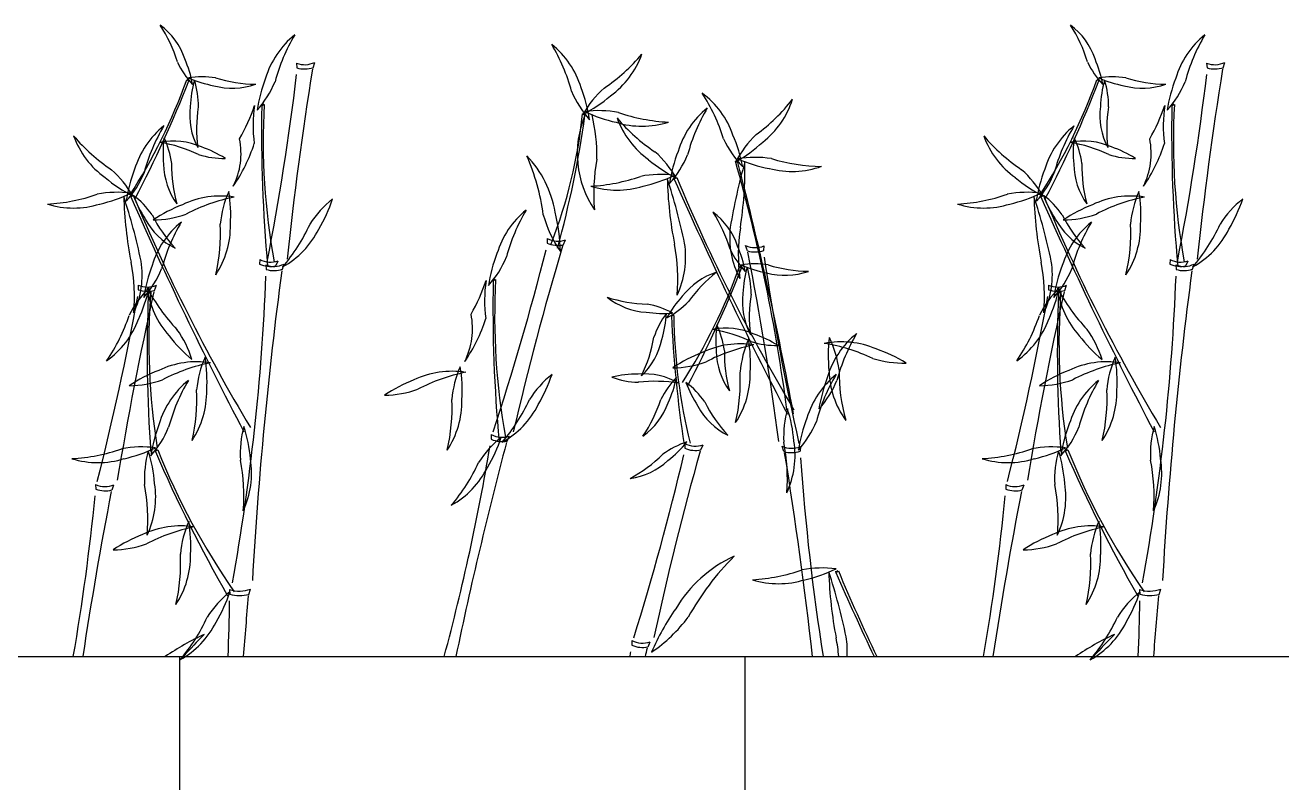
# Model space of a CAD drawing. Extents: x 225307 to 340959, y 27372 to 84205.
# Drawn here: x 322197 to 324421, y 75524 to 76865 of the extents above; entities that cross this region are included whole.
import ezdxf

# ---------------------------------------------------------------- set-up
doc = ezdxf.new("R2010")
doc.units = 0
doc.header["$MEASUREMENT"] = 0
for name, color, linetype in [('PH', 8, 'CONTINUOUS'), ('WALL', 2, 'CONTINUOUS'), ('道路', 3, 'CONTINUOUS')]:
    doc.layers.add(name, color=color, linetype=linetype)

msp = doc.modelspace()

# ---------------------------------------------------------------- linework, layer by layer
at = {"layer": 'PH', "color": 8}
for p, q in [((322471, 73691.6, 5587.7), (322471, 75747.5, 5587.7)), ((323471, 73694.3, 5587.7), (323471, 75747.5, 5587.7))]:
    msp.add_line(p, q, dxfattribs=at)
at = {"layer": 'WALL', "color": 251}
for p, q in [((322677.2, 76797.6, 8381.5), (322677.9, 76789.4, 8381.5)), ((322706.7, 76789.7, 8381.5), (322709.5, 76799.1, 8381.5)), ((324287.8, 76797.6, 8381.5), (324288.5, 76789.4, 8381.5)), ((324317.3, 76789.7, 8381.5), (324320.1, 76799.1, 8381.5)), ((323121, 76487.5, 8381.5), (323120.6, 76479.2, 8381.5)), ((323149.3, 76475.8, 8381.5), (323153.3, 76484.8, 8381.5)), ((323475.1, 76465.5, 8381.5), (323472, 76474.8, 8381.5)), ((323504.4, 76474.3, 8381.5), (323503.9, 76466.1, 8381.5)), ((322612.4, 76450.4, 8381.5), (322612, 76442.2, 8381.5)), ((322622.8, 76440.7, 8381.5), (322623.5, 76432.5, 8381.5)), ((322640.7, 76438.8, 8381.5), (322644.7, 76447.8, 8381.5)), ((322652.3, 76432.8, 8381.5), (322655.1, 76442.2, 8381.5)), ((324223, 76450.4, 8381.5), (324222.6, 76442.2, 8381.5)), ((324233.4, 76440.7, 8381.5), (324234.1, 76432.5, 8381.5)), ((324251.3, 76438.8, 8381.5), (324255.3, 76447.8, 8381.5)), ((324262.9, 76432.8, 8381.5), (324265.7, 76442.2, 8381.5)), ((322397.1, 76405, 8381.5), (322397.3, 76396.7, 8381.5)), ((322426.2, 76395.3, 8381.5), (322429.5, 76404.5, 8381.5)), ((324007.7, 76405, 8381.5), (324007.9, 76396.7, 8381.5)), ((324036.7, 76395.3, 8381.5), (324040.1, 76404.5, 8381.5)), ((323022, 76140.2, 8381.5), (323021.6, 76132, 8381.5)), ((323050.3, 76128.6, 8381.5), (323054.3, 76137.6, 8381.5)), ((323364.4, 76124.3, 8381.5), (323364.2, 76116.1, 8381.5)), ((323392.9, 76113.1, 8381.5), (323396.8, 76122.1, 8381.5)), ((323539.8, 76110.3, 8381.5), (323536.7, 76119.6, 8381.5)), ((323569.1, 76119.1, 8381.5), (323568.7, 76110.9, 8381.5)), ((322321.8, 76051.9, 8381.5), (322322, 76043.6, 8381.5)), ((322350.8, 76042.2, 8381.5), (322354.1, 76051.4, 8381.5)), ((323932.3, 76051.9, 8381.5), (323932.5, 76043.6, 8381.5)), ((323961.4, 76042.2, 8381.5), (323964.7, 76051.4, 8381.5)), ((322558.6, 75866.1, 8381.5), (322559.3, 75857.9, 8381.5)), ((322593.2, 75857.4, 8381.5), (322596, 75866.8, 8381.5)), ((324169.2, 75866.1, 8381.5), (324169.9, 75857.9, 8381.5)), ((324203.8, 75857.4, 8381.5), (324206.6, 75866.8, 8381.5)), ((323270.8, 75775.6, 8381.5), (323270.5, 75767.4, 8381.5)), ((323299.3, 75764.4, 8381.5), (323303.1, 75773.5, 8381.5))]:
    msp.add_line(p, q, dxfattribs=at)
for centre, radius, start, end in [((322361.6, 76765.1, 8381.5), 124.8, 18.7282, 53.2485), ((322218.9, 76724.7, 8381.5), 258.7, 16.8797, 32.8577), ((323972.2, 76765.1, 8381.5), 124.8, 18.7282, 53.2485), ((323829.5, 76724.7, 8381.5), 258.7, 16.8797, 32.8577), ((322771.9, 76726.2, 8381.5), 156, 128.8219, 163.3422), ((322951.9, 76682.2, 8381.5), 323.4, 149.2127, 165.1907), ((324382.5, 76726.2, 8381.5), 156, 128.8219, 163.3422), ((324562.5, 76682.2, 8381.5), 323.4, 149.2127, 165.1907), ((323031.5, 76709.1, 8381.5), 156, 16.8564, 51.3767), ((322851.6, 76664.4, 8381.5), 323.4, 15.008, 30.986), ((323041, 77021.9, 8381.5), 323.4, 303.9844, 319.9624), ((323141.6, 76866.4, 8381.5), 156, 305.8329, 340.3531), ((322598.5, 76860.6, 8381.5), 145.4, 204.7451, 223.6751), ((322282.8, 76720.9, 8381.5), 214.2, 10.5881, 23.1507), ((322691.7, 76836.1, 8381.5), 41.1, 249.3486, 295.8111), ((324209.1, 76860.6, 8381.5), 145.4, 204.7451, 223.6751), ((323893.4, 76720.9, 8381.5), 214.2, 10.5881, 23.1507), ((324302.2, 76836.1, 8381.5), 41.1, 249.3486, 295.8111), ((321553, 77099.3, 8381.5), 987.1, 327.1444, 340.41), ((322489.4, 76779.2, 8381.5), 11.8, 238.4771, 261.011), ((322492.2, 76781.6, 8381.5), 15.9, 235.481, 250.2856), ((322510.8, 76628.2, 8381.5), 145.4, 80.8071, 99.7371), ((322571.1, 76968.2, 8381.5), 214.2, 246.65, 259.2126), ((322609.9, 77019.1, 8381.5), 258.7, 252.9417, 268.9197), ((322872.3, 76674.6, 8381.5), 267.8, 158.9197, 171.4823), ((318118.8, 77324.4, 8381.5), 4591.4, 348.9717, 353.1594), ((328592.9, 75830.8, 8381.5), 5964.5, 170.77295, 174.0352), ((322691.9, 76836.8, 8381.5), 49.4, 253.5372, 287.532), ((323163.6, 77099.3, 8381.5), 987.1, 327.1444, 340.41), ((324100, 76779.2, 8381.5), 11.8, 238.4771, 261.011), ((324102.8, 76781.6, 8381.5), 15.9, 235.481, 250.2856), ((324121.4, 76628.2, 8381.5), 145.4, 80.8071, 99.7371), ((324181.7, 76968.2, 8381.5), 214.2, 246.65, 259.2126), ((324220.5, 77019.1, 8381.5), 258.7, 252.9417, 268.9197), ((324482.9, 76674.6, 8381.5), 267.8, 158.9197, 171.4823), ((319729.4, 77324.4, 8381.5), 4591.4, 348.9717, 353.1594), ((330203.5, 75830.8, 8381.5), 5964.5, 170.77295, 174.0352), ((324302.5, 76836.8, 8381.5), 49.4, 253.5372, 287.532), ((320536.5, 77530, 8381.5), 2094.4, 332.351, 338.612), ((322703.3, 76711.4, 8381.5), 214.2, 164.828, 177.3906), ((322358.2, 76722.7, 8381.5), 145.4, 358.985, 17.915), ((322563.7, 76878.2, 8381.5), 124.8, 254.7901, 289.3104), ((322471.6, 76834.9, 8381.5), 181.7, 318.3953, 337.3253), ((323331.4, 76818.8, 8381.5), 181.7, 202.8734, 221.8034), ((322931.3, 76657.1, 8381.5), 267.8, 8.7163, 21.279), ((323342.9, 76618.4, 8381.5), 181.7, 131.8498, 150.7798), ((322147.1, 77530, 8381.5), 2094.4, 332.351, 338.612), ((324313.8, 76711.4, 8381.5), 214.2, 164.828, 177.3906), ((323968.8, 76722.7, 8381.5), 145.4, 358.985, 17.915), ((324174.3, 76878.2, 8381.5), 124.8, 254.7901, 289.3104), ((324082.2, 76834.9, 8381.5), 181.7, 318.3953, 337.3253), ((322611.6, 76738.1, 8381.5), 14.7, 281.0594, 303.5933), ((322608, 76740.9, 8381.5), 19.9, 291.7848, 306.5894), ((323804.1, 76659.3, 8381.5), 1185.8, 176.834, 190.3661), ((323059.9, 76944.2, 8381.5), 267.8, 297.6928, 310.2554), ((323302.1, 76619.4, 8381.5), 156, 19.0071, 53.5273), ((323124.1, 76568.1, 8381.5), 323.4, 17.1586, 33.1366), ((323299.8, 76932.4, 8381.5), 323.4, 306.135, 322.113), ((323406.3, 76780.7, 8381.5), 156, 307.9835, 342.5038), ((324222.2, 76738.1, 8381.5), 14.7, 281.0594, 303.5933), ((324218.6, 76740.9, 8381.5), 19.9, 291.7848, 306.5894), ((325414.7, 76659.3, 8381.5), 1185.8, 176.834, 190.3661), ((322613.1, 76705.8, 8381.5), 124.8, 172.9681, 207.4884), ((322759.1, 76680.2, 8381.5), 258.7, 171.1196, 187.0976), ((322288.7, 76828.5, 8381.5), 331.7, 330.1799, 341.465), ((322830.9, 76687.1, 8381.5), 230.5, 171.0357, 187.8383), ((325193.6, 76674.7, 8381.5), 2578.3, 178.9493, 185.2581), ((322334.3, 76791.9, 8381.5), 853.2, 338.4146, 354.3715), ((321362.8, 76960.3, 8381.5), 1842.7, 344.5834, 352.0465), ((323350.9, 76637.3, 8381.5), 176.8, 157.3422, 214.1156), ((323195.4, 76724.4, 8381.5), 19.9, 233.6092, 248.4139), ((323191.7, 76721.5, 8381.5), 14.7, 236.6053, 259.1392), ((323212.3, 76532, 8381.5), 181.7, 78.9353, 97.8653), ((323301.6, 76954.3, 8381.5), 267.8, 244.7783, 257.3409), ((322891.4, 76632.7, 8381.5), 317.5, 359.1273, 13.4403), ((323352.1, 77016.3, 8381.5), 323.4, 251.0699, 267.0479), ((323502, 76596.8, 8381.5), 156, 128.8219, 163.3422), ((323682, 76552.8, 8381.5), 323.4, 149.2127, 165.1907), ((324223.7, 76705.8, 8381.5), 124.8, 172.9681, 207.4884), ((324369.7, 76680.2, 8381.5), 258.7, 171.1196, 187.0976), ((323899.3, 76828.5, 8381.5), 331.7, 330.1799, 341.465), ((324441.5, 76687.1, 8381.5), 230.5, 171.0357, 187.8383), ((326804.2, 76674.7, 8381.5), 2578.3, 178.9493, 185.2581), ((322540.3, 76565.1, 8381.5), 156, 128.8219, 163.3422), ((322720.3, 76521.1, 8381.5), 323.4, 149.2127, 165.1907), ((323288.7, 76842.1, 8381.5), 156, 252.9184, 287.4387), ((323391.3, 76753.7, 8381.5), 156, 199.8455, 234.3658), ((323491.4, 76909.6, 8381.5), 323.4, 220.2362, 236.2142), ((324150.9, 76565.1, 8381.5), 156, 128.8219, 163.3422), ((324330.9, 76521.1, 8381.5), 323.4, 149.2127, 165.1907), ((322529.7, 76877.9, 8381.5), 323.4, 220.2362, 236.2142), ((322429.6, 76722, 8381.5), 156, 199.8455, 234.3658), ((322459.1, 76535, 8381.5), 124.8, 66.4421, 100.9623), ((322393, 76402.3, 8381.5), 258.7, 64.5936, 80.5716), ((322655.3, 76639.2, 8381.5), 214.2, 172.8867, 185.4493), ((322312.1, 76602.1, 8381.5), 145.4, 7.0437, 25.9737), ((322448.8, 76638, 8381.5), 130.3, 333.5131, 11.3142), ((323597.7, 76740.4, 8381.5), 181.7, 205.024, 223.954), ((323203.9, 76563.8, 8381.5), 267.8, 10.867, 23.4296), ((323616.7, 76540.6, 8381.5), 181.7, 134.0004, 152.9304), ((323321.7, 76855.5, 8381.5), 267.8, 299.8434, 312.406), ((324040.2, 76722, 8381.5), 156, 199.8455, 234.3658), ((324140.3, 76877.9, 8381.5), 323.4, 220.2362, 236.2142), ((324069.7, 76535, 8381.5), 124.8, 66.4421, 100.9623), ((324003.6, 76402.3, 8381.5), 258.7, 64.5936, 80.5716), ((324265.9, 76639.2, 8381.5), 214.2, 172.8867, 185.4493), ((323922.7, 76602.1, 8381.5), 145.4, 7.0437, 25.9737), ((324059.4, 76638, 8381.5), 130.3, 333.5131, 11.3142), ((322547.8, 76774.6, 8381.5), 145.4, 252.459, 271.389), ((322438.8, 76447, 8381.5), 214.2, 58.302, 70.8646), ((322330.3, 76742.2, 8381.5), 285.7, 325.3688, 342.3695), ((323190.9, 76505.1, 8381.5), 181.7, 29.4188, 48.3488), ((323602.4, 76545.2, 8381.5), 267.8, 158.9197, 171.4823), ((323201.7, 76705.5, 8381.5), 181.7, 318.3953, 337.3253), ((324158.4, 76774.6, 8381.5), 145.4, 252.459, 271.389), ((324049.3, 76447, 8381.5), 214.2, 58.302, 70.8646), ((323940.9, 76742.2, 8381.5), 285.7, 325.3688, 342.3695), ((322566.9, 76621.1, 8381.5), 124.8, 181.0268, 215.547), ((322715, 76616.2, 8381.5), 258.7, 179.1783, 195.1563), ((322950.2, 76503.4, 8381.5), 187.2, 9.4632, 43.9835), ((322729.3, 76478, 8381.5), 388.1, 7.6148, 23.5928), ((323526.6, 76567.6, 8381.5), 323.4, 169.2479, 185.2259), ((323472.7, 76831.8, 8381.5), 267.8, 229.9433, 242.5059), ((324527.6, 76325.9, 8381.5), 1097.8, 164.2867, 170.4886), ((320507.3, 75784.1, 8381.5), 3064.1, 7.5006, 15.916), ((323461.8, 76637.9, 8381.5), 14.7, 238.7559, 261.2899), ((323465.3, 76640.9, 8381.5), 19.9, 235.7599, 250.5645), ((323489.5, 76449.3, 8381.5), 181.7, 81.086, 100.016), ((323562.8, 76874.6, 8381.5), 267.8, 246.9289, 259.4915), ((317028.8, 74963.3, 8381.5), 6640, 10.5315, 14.4625), ((322774.1, 76612.6, 8381.5), 696.8, 351.2156, 0.8738), ((323554.2, 76762.1, 8381.5), 156, 255.069, 289.5893), ((323611, 76938.4, 8381.5), 323.4, 253.2206, 269.1986), ((324177.5, 76621.1, 8381.5), 124.8, 181.0268, 215.547), ((324325.6, 76616.2, 8381.5), 258.7, 179.1783, 195.1563), ((322511, 76800.2, 8381.5), 267.8, 229.9433, 242.5059), ((322229.2, 76473.4, 8381.5), 181.7, 29.4188, 48.3488), ((322640.7, 76513.5, 8381.5), 267.8, 158.9197, 171.4823), ((322240, 76673.8, 8381.5), 181.7, 318.3953, 337.3253), ((323180.3, 76902.9, 8381.5), 323.4, 273.1507, 289.1287), ((323321.8, 76419.1, 8381.5), 181.7, 82.3333, 101.2633), ((323231.1, 76841, 8381.5), 267.8, 282.8577, 295.4204), ((324029.9, 76611.6, 8381.5), 696.8, 181.4755, 191.1337), ((322289.6, 76253.3, 8381.5), 1097.8, 11.8607, 18.0626), ((323341.7, 76608.7, 8381.5), 14.7, 281.0594, 303.5933), ((323338, 76611.5, 8381.5), 19.9, 291.7848, 306.5894), ((329584.4, 79338.4, 8381.5), 6816.2, 203.75643, 207.63629), ((326315.1, 77832.1, 8381.5), 3212.5, 202.6401, 210.8586), ((324121.6, 76800.2, 8381.5), 267.8, 229.9433, 242.5059), ((323839.7, 76473.4, 8381.5), 181.7, 29.4188, 48.3488), ((324251.2, 76513.5, 8381.5), 267.8, 158.9197, 171.4823), ((323850.6, 76673.8, 8381.5), 181.7, 318.3953, 337.3253), ((322360.1, 76387.4, 8381.5), 181.7, 82.3333, 101.2633), ((322723.5, 76497, 8381.5), 181.7, 156.0967, 175.0267), ((322293.1, 76527.8, 8381.5), 267.8, 356.6211, 9.1837), ((323244.3, 76728.9, 8381.5), 156, 252.76, 287.2803), ((323970.6, 76387.4, 8381.5), 181.7, 82.3333, 101.2633), ((324334.1, 76497, 8381.5), 181.7, 156.0967, 175.0267), ((323903.7, 76527.8, 8381.5), 267.8, 356.6211, 9.1837), ((322218.6, 76871.2, 8381.5), 323.4, 273.1507, 289.1287), ((322282.6, 76697.3, 8381.5), 156, 252.76, 287.2803), ((322269.4, 76809.4, 8381.5), 267.8, 282.8577, 295.4204), ((323068.2, 76579.9, 8381.5), 696.8, 181.4755, 191.1337), ((321327.9, 76221.6, 8381.5), 1097.8, 11.8607, 18.0626), ((322380, 76577, 8381.5), 14.7, 281.0594, 303.5933), ((322376.3, 76579.8, 8381.5), 19.9, 291.7848, 306.5894), ((328622.7, 79306.8, 8381.5), 6816.2, 203.75643, 207.63629), ((322589.3, 76638.2, 8381.5), 214.2, 200.3247, 212.8873), ((322301.8, 76447, 8381.5), 145.4, 34.4817, 53.4117), ((325353.4, 77800.4, 8381.5), 3212.5, 202.6401, 210.8586), ((322572.3, 76297.5, 8381.5), 267.8, 111.2058, 123.7684), ((322542.9, 76406.5, 8381.5), 156, 81.1081, 115.6283), ((322631.5, 76243.8, 8381.5), 323.4, 101.4988, 117.4768), ((322854.5, 76415.4, 8381.5), 181.7, 128.6587, 147.5887), ((322486.7, 76641.2, 8381.5), 267.8, 329.1831, 341.7457), ((323829.2, 76871.2, 8381.5), 323.4, 273.1507, 289.1287), ((323893.2, 76697.3, 8381.5), 156, 252.76, 287.2803), ((323879.9, 76809.4, 8381.5), 267.8, 282.8577, 295.4204), ((324678.8, 76579.9, 8381.5), 696.8, 181.4755, 191.1337), ((322938.5, 76221.6, 8381.5), 1097.8, 11.8607, 18.0626), ((323990.6, 76577, 8381.5), 14.7, 281.0594, 303.5933), ((323986.9, 76579.8, 8381.5), 19.9, 291.7848, 306.5894), ((330233.3, 79306.8, 8381.5), 6816.2, 203.75643, 207.63629), ((324199.9, 76638.2, 8381.5), 214.2, 200.3247, 212.8873), ((323912.4, 76447, 8381.5), 145.4, 34.4817, 53.4117), ((326964, 77800.4, 8381.5), 3212.5, 202.6401, 210.8586), ((324182.9, 76297.5, 8381.5), 267.8, 111.2058, 123.7684), ((324153.5, 76406.5, 8381.5), 156, 81.1081, 115.6283), ((324242.1, 76243.8, 8381.5), 323.4, 101.4988, 117.4768), ((324465.1, 76415.4, 8381.5), 181.7, 128.6587, 147.5887), ((324097.3, 76641.2, 8381.5), 267.8, 329.1831, 341.7457), ((322652.9, 76645.2, 8381.5), 258.7, 206.6163, 222.5943), ((322421.3, 76701.8, 8381.5), 181.7, 270.6814, 289.6114), ((323181.5, 76416, 8381.5), 156, 128.8219, 163.3422), ((323361.5, 76372, 8381.5), 323.4, 149.2127, 165.1907), ((323324.1, 76587.7, 8381.5), 218, 195.4802, 214.4101), ((322823, 76457, 8381.5), 321.3, 1.3231, 13.8857), ((323339.6, 76433.9, 8381.5), 124.8, 18.7282, 53.2485), ((323197, 76393.5, 8381.5), 258.7, 16.8797, 32.8577), ((324263.5, 76645.2, 8381.5), 258.7, 206.6163, 222.5943), ((324031.9, 76701.8, 8381.5), 181.7, 270.6814, 289.6114), ((322519.1, 76581.3, 8381.5), 124.8, 208.4648, 242.9851), ((322571.3, 76394.9, 8381.5), 156, 128.8219, 163.3422), ((322751.3, 76351, 8381.5), 323.4, 149.2127, 165.1907), ((322219.5, 76496.4, 8381.5), 323.4, 346.9141, 2.8921), ((322404.4, 76509.2, 8381.5), 156, 326.5234, 1.0436), ((322407, 76647.1, 8381.5), 323.4, 319.4761, 335.4541), ((322576.9, 76573.3, 8381.5), 156, 299.0853, 333.6056), ((323599.8, 76489, 8381.5), 156, 173.247, 207.7673), ((323782.5, 76457.8, 8381.5), 323.4, 171.3985, 187.3765), ((324129.7, 76581.3, 8381.5), 124.8, 208.4648, 242.9851), ((324181.9, 76394.9, 8381.5), 156, 128.8219, 163.3422), ((324361.9, 76351, 8381.5), 323.4, 149.2127, 165.1907), ((323830.1, 76496.4, 8381.5), 323.4, 346.9141, 2.8921), ((324015, 76509.2, 8381.5), 156, 326.5234, 1.0436), ((324017.5, 76647.1, 8381.5), 323.4, 319.4761, 335.4541), ((324187.5, 76573.3, 8381.5), 156, 299.0853, 333.6056), ((323140.5, 76524.4, 8381.5), 49.4, 246.2892, 280.284), ((323140.2, 76523.7, 8381.5), 41.1, 242.1006, 288.5631), ((323209.9, 76454.2, 8381.5), 156, 334.582, 9.1023), ((323281.9, 76364.4, 8381.5), 267.8, 158.9197, 171.4823), ((318665.5, 77585.2, 8381.5), 4591.4, 341.7237, 345.9114), ((328867.5, 74782, 8381.5), 5964.5, 163.52495, 166.7872), ((323028.7, 76415.6, 8381.5), 323.4, 354.9728, 10.9508), ((323576.5, 76529.5, 8381.5), 145.4, 204.7451, 223.6751), ((323260.8, 76389.8, 8381.5), 214.2, 10.5881, 23.1507), ((323488.8, 76512.3, 8381.5), 41.1, 245.8503, 292.3127), ((323488.6, 76513, 8381.5), 49.4, 254.1293, 288.1241), ((317619.1, 75336.3, 8381.5), 5964.5, 7.62612, 10.88837), ((322067, 76383.9, 8381.5), 323.4, 354.9728, 10.9508), ((322248.2, 76422.5, 8381.5), 156, 334.582, 9.1023), ((322671.7, 76343.4, 8381.5), 267.8, 158.9197, 171.4823), ((322631.9, 76487.4, 8381.5), 49.4, 246.2892, 280.284), ((322631.6, 76486.7, 8381.5), 41.1, 242.1006, 288.5631), ((322637.3, 76479.1, 8381.5), 41.1, 249.3486, 295.8111), ((322881.2, 76524.7, 8381.5), 181.7, 318.3953, 337.3253), ((322531, 76768.2, 8381.5), 987.1, 327.1444, 340.41), ((321514.5, 77198.8, 8381.5), 2094.4, 332.351, 338.612), ((323467.4, 76448.1, 8381.5), 11.8, 238.4771, 261.011), ((323470.2, 76450.4, 8381.5), 15.9, 235.481, 250.2856), ((323488.8, 76297.1, 8381.5), 145.4, 80.8071, 99.7371), ((323549.1, 76637, 8381.5), 214.2, 246.65, 259.2126), ((323681.3, 76380.2, 8381.5), 214.2, 164.828, 177.3906), ((323336.2, 76391.6, 8381.5), 145.4, 358.985, 17.915), ((328045.6, 77133.1, 8381.5), 4591.4, 188.5019, 192.6896), ((323587.9, 76687.9, 8381.5), 258.7, 252.9417, 268.9197), ((323677.6, 76383.9, 8381.5), 323.4, 354.9728, 10.9508), ((323858.8, 76422.5, 8381.5), 156, 334.582, 9.1023), ((324282.3, 76343.4, 8381.5), 267.8, 158.9197, 171.4823), ((324242.5, 76487.4, 8381.5), 49.4, 246.2892, 280.284), ((324242.2, 76486.7, 8381.5), 41.1, 242.1006, 288.5631), ((324247.8, 76479.1, 8381.5), 41.1, 249.3486, 295.8111), ((322271, 76503.7, 8381.5), 181.7, 318.3953, 337.3253), ((318704.4, 76573.8, 8381.5), 3921.7, 349.7759, 357.7624), ((329963.7, 75459.2, 8381.5), 7376.7, 172.43555, 176.71304), ((322637.5, 76479.9, 8381.5), 49.4, 253.5372, 287.532), ((322698.3, 76518.3, 8381.5), 331.7, 330.1799, 341.465), ((323240.5, 76376.9, 8381.5), 230.5, 171.0357, 187.8383), ((323021.2, 76427.9, 8381.5), 14.7, 281.0594, 303.5933), ((323017.6, 76430.7, 8381.5), 19.9, 291.7848, 306.5894), ((324213.7, 76349.1, 8381.5), 1185.8, 176.834, 190.3661), ((323458.7, 76308.8, 8381.5), 124.8, 107.8222, 142.3425), ((323580.6, 76224.4, 8381.5), 258.7, 128.213, 144.191), ((323541.8, 76547, 8381.5), 124.8, 254.7901, 289.3104), ((323881.6, 76503.7, 8381.5), 181.7, 318.3953, 337.3253), ((320315, 76573.8, 8381.5), 3921.7, 349.7759, 357.7624), ((331574.3, 75459.2, 8381.5), 7376.7, 172.43555, 176.71304), ((324248, 76479.9, 8381.5), 49.4, 253.5372, 287.532), ((328245.5, 75090.8, 8381.5), 5964.5, 167.39077, 170.65301), ((322544.1, 76270.8, 8381.5), 181.7, 134.7516, 153.6816), ((322413.8, 76442.5, 8381.5), 41.1, 245.9665, 292.4289), ((322414.1, 76443.2, 8381.5), 49.4, 250.1551, 284.1498), ((322154.5, 76456.2, 8381.5), 267.8, 335.276, 347.8387), ((324955.3, 76287.4, 8381.5), 2542.3, 177.6712, 184.0246), ((322568, 76419.3, 8381.5), 156, 187.2855, 221.8058), ((322699.7, 76549.7, 8381.5), 323.4, 207.6762, 223.6542), ((322411, 76406.9, 8381.5), 14.7, 281.0594, 303.5933), ((322407.4, 76409.7, 8381.5), 19.9, 291.7848, 306.5894), ((323583.6, 76302.3, 8381.5), 1167.7, 175.517, 189.1538), ((325603.2, 76364.5, 8381.5), 2578.3, 178.9493, 185.2581), ((323591.2, 76374.7, 8381.5), 124.8, 172.9681, 207.4884), ((329856.1, 75090.8, 8381.5), 5964.5, 167.39077, 170.65301), ((324154.7, 76270.8, 8381.5), 181.7, 134.7516, 153.6816), ((324024.4, 76442.5, 8381.5), 41.1, 245.9665, 292.4289), ((324024.7, 76443.2, 8381.5), 49.4, 250.1551, 284.1498), ((323765.1, 76456.2, 8381.5), 267.8, 335.276, 347.8387), ((326565.9, 76287.4, 8381.5), 2542.3, 177.6712, 184.0246), ((324178.6, 76419.3, 8381.5), 156, 187.2855, 221.8058), ((324310.3, 76549.7, 8381.5), 323.4, 207.6762, 223.6542), ((324021.6, 76406.9, 8381.5), 14.7, 281.0594, 303.5933), ((324018, 76409.7, 8381.5), 19.9, 291.7848, 306.5894), ((325194.2, 76302.3, 8381.5), 1167.7, 175.517, 189.1538), ((317877.7, 77199.8, 8381.5), 4591.4, 345.5895, 349.7772), ((323304.2, 76481.4, 8381.5), 124.8, 231.7603, 266.2806), ((323306.2, 76629.7, 8381.5), 258.7, 252.151, 268.129), ((323273.2, 76227.8, 8381.5), 145.4, 61.3336, 80.2636), ((323518.9, 76241.5, 8381.5), 214.2, 137.92, 150.4826), ((323265.6, 76476.1, 8381.5), 145.4, 297.3956, 316.3256), ((323737.2, 76349.1, 8381.5), 258.7, 171.1196, 187.0976), ((319488.3, 77199.8, 8381.5), 4591.4, 345.5895, 349.7772), ((322074.5, 76453.7, 8381.5), 323.4, 325.569, 341.547), ((322858.4, 76327.8, 8381.5), 130.3, 333.5131, 11.3142), ((322739.9, 76432, 8381.5), 285.7, 325.3688, 342.3695), ((323326.4, 76568.9, 8381.5), 214.2, 261.8581, 274.4207), ((323448.2, 76267.7, 8381.5), 145.4, 143.1557, 162.0857), ((323118.1, 76368.9, 8381.5), 214.2, 343.6801, 356.2427), ((323342.4, 76363.7, 8381.5), 11.8, 260.0597, 282.5936), ((323340.5, 76366.8, 8381.5), 15.9, 270.7851, 285.5897), ((325433.3, 76440.3, 8381.5), 2094.4, 182.4587, 188.7197), ((324332, 76362.7, 8381.5), 987.1, 180.6607, 193.9263), ((323685.1, 76453.7, 8381.5), 323.4, 325.569, 341.547), ((322251.4, 76398.4, 8381.5), 156, 305.1783, 339.6986), ((322318.3, 76220.2, 8381.5), 181.7, 16.8589, 35.7888), ((323437.1, 76203.9, 8381.5), 124.8, 66.4421, 100.9623), ((323371, 76071.2, 8381.5), 258.7, 64.5936, 80.5716), ((323633.4, 76308.1, 8381.5), 214.2, 172.8867, 185.4493), ((323290.1, 76271, 8381.5), 145.4, 7.0437, 25.9737), ((323862, 76398.4, 8381.5), 156, 305.1783, 339.6986), ((323928.9, 76220.2, 8381.5), 181.7, 16.8589, 35.7888), ((322664.5, 76477.9, 8381.5), 267.8, 217.3833, 229.9459), ((323055.1, 76357.6, 8381.5), 258.7, 333.9731, 349.9511), ((323201.6, 76334.4, 8381.5), 124.8, 313.5823, 348.1026), ((323643.3, 76235.3, 8381.5), 181.7, 156.0967, 175.0267), ((323212.8, 76266.2, 8381.5), 267.8, 356.6211, 9.1837), ((323525.8, 76443.5, 8381.5), 145.4, 252.459, 271.389), ((323416.8, 76115.9, 8381.5), 214.2, 58.302, 70.8646), ((323641.4, 76148.5, 8381.5), 156, 66.7209, 101.2412), ((323559.6, 75982.3, 8381.5), 323.4, 64.8725, 80.8505), ((323766.3, 76197.6, 8381.5), 156, 128.8219, 163.3422), ((323886, 76280, 8381.5), 267.8, 173.1655, 185.7282), ((323457.2, 76231.5, 8381.5), 181.7, 7.3226, 26.2526), ((323946.3, 76153.6, 8381.5), 323.4, 149.2127, 165.1907), ((324275.1, 76477.9, 8381.5), 267.8, 217.3833, 229.9459), ((323492, 76035.9, 8381.5), 267.8, 111.2058, 123.7684), ((323462.7, 76144.9, 8381.5), 156, 81.1081, 115.6283), ((323551.2, 75982.1, 8381.5), 323.4, 101.4988, 117.4768), ((323544.9, 76290, 8381.5), 124.8, 181.0268, 215.547), ((323693.1, 76285.1, 8381.5), 258.7, 179.1783, 195.1563), ((323616.5, 76038.4, 8381.5), 267.8, 58.5808, 71.1435), ((322501, 76113.2, 8381.5), 156, 81.1081, 115.6283), ((322589.5, 75950.4, 8381.5), 323.4, 101.4988, 117.4768), ((322681.5, 76203.6, 8381.5), 181.7, 156.0967, 175.0267), ((322251.1, 76234.5, 8381.5), 267.8, 356.6211, 9.1837), ((323133.1, 76186.8, 8381.5), 181.7, 156.0967, 175.0267), ((322702.7, 76217.7, 8381.5), 267.8, 356.6211, 9.1837), ((323341, 76440.1, 8381.5), 181.7, 270.6814, 289.6114), ((323750.8, 76448.6, 8381.5), 181.7, 252.7379, 271.6679), ((324111.5, 76113.2, 8381.5), 156, 81.1081, 115.6283), ((324200.1, 75950.4, 8381.5), 323.4, 101.4988, 117.4768), ((324292.1, 76203.6, 8381.5), 181.7, 156.0967, 175.0267), ((323861.7, 76234.5, 8381.5), 267.8, 356.6211, 9.1837), ((322530.3, 76004.2, 8381.5), 267.8, 111.2058, 123.7684), ((322379.3, 76408.5, 8381.5), 181.7, 270.6814, 289.6114), ((322583.7, 76114.5, 8381.5), 156, 128.8219, 163.3422), ((322763.7, 76070.5, 8381.5), 323.4, 149.2127, 165.1907), ((322981.9, 75987.4, 8381.5), 267.8, 111.2058, 123.7684), ((322952.5, 76096.3, 8381.5), 156, 81.1081, 115.6283), ((323041.1, 75933.6, 8381.5), 323.4, 101.4988, 117.4768), ((323242.9, 76104.9, 8381.5), 181.7, 128.6587, 147.5887), ((322875.1, 76330.7, 8381.5), 267.8, 329.1831, 341.7457), ((323282.6, 76033.1, 8381.5), 214.2, 90.2061, 102.7687), ((323285.7, 76378.3, 8381.5), 145.4, 249.6817, 268.6117), ((323291.9, 76122.9, 8381.5), 124.8, 60.1084, 94.6286), ((323311.3, 75975.9, 8381.5), 258.7, 80.4991, 96.4771), ((323452.7, 76138.6, 8381.5), 145.4, 135.097, 154.027), ((323140, 76285.1, 8381.5), 214.2, 335.6214, 348.184), ((323139.3, 76234.7, 8381.5), 323.4, 346.9141, 2.8921), ((323324.1, 76247.6, 8381.5), 156, 326.5234, 1.0436), ((323730, 76124.9, 8381.5), 156, 128.8219, 163.3422), ((323910, 76080.9, 8381.5), 323.4, 149.2127, 165.1907), ((323866.7, 76146, 8381.5), 267.8, 158.9197, 171.4823), ((323466, 76306.3, 8381.5), 181.7, 318.3953, 337.3253), ((323775.6, 76256.8, 8381.5), 156, 181.3056, 215.8259), ((323960.8, 76251.6, 8381.5), 323.4, 179.4572, 195.4352), ((324140.9, 76004.2, 8381.5), 267.8, 111.2058, 123.7684), ((323989.9, 76408.5, 8381.5), 181.7, 270.6814, 289.6114), ((324194.3, 76114.5, 8381.5), 156, 128.8219, 163.3422), ((324374.3, 76070.5, 8381.5), 323.4, 149.2127, 165.1907), ((322177.6, 76203, 8381.5), 323.4, 346.9141, 2.8921), ((322362.4, 76215.9, 8381.5), 156, 326.5234, 1.0436), ((322830.9, 76391.6, 8381.5), 181.7, 270.6814, 289.6114), ((323567.3, 76307, 8381.5), 214.2, 200.3247, 212.8873), ((323279.8, 76115.9, 8381.5), 145.4, 34.4817, 53.4117), ((323788.2, 76203, 8381.5), 323.4, 346.9141, 2.8921), ((323973, 76215.9, 8381.5), 156, 326.5234, 1.0436), ((322629.1, 76186.2, 8381.5), 323.4, 346.9141, 2.8921), ((322814, 76199, 8381.5), 156, 326.5234, 1.0436), ((322795.3, 76336.7, 8381.5), 323.4, 319.4761, 335.4541), ((322965.3, 76262.9, 8381.5), 156, 299.0853, 333.6056), ((323076.1, 76282.7, 8381.5), 258.7, 325.9144, 341.8924), ((323217.8, 76239.3, 8381.5), 124.8, 305.5237, 340.0439), ((323497.2, 76250.2, 8381.5), 124.8, 208.4648, 242.9851), ((323630.9, 76314.1, 8381.5), 258.7, 206.6163, 222.5943), ((323721, 76137.5, 8381.5), 181.7, 164.4513, 183.3813), ((323290.7, 76105.6, 8381.5), 267.8, 4.9757, 17.5383), ((323830.4, 76073.3, 8381.5), 267.8, 158.9197, 171.4823), ((322684.1, 76062.9, 8381.5), 267.8, 158.9197, 171.4823), ((322283.4, 76223.2, 8381.5), 181.7, 318.3953, 337.3253), ((322759.3, 76105.9, 8381.5), 181.7, 164.4513, 183.3813), ((322329, 76073.9, 8381.5), 267.8, 4.9757, 17.5383), ((323429.7, 76233.6, 8381.5), 181.7, 318.3953, 337.3253), ((324294.7, 76062.9, 8381.5), 267.8, 158.9197, 171.4823), ((323894, 76223.2, 8381.5), 181.7, 318.3953, 337.3253), ((324369.9, 76105.9, 8381.5), 181.7, 164.4513, 183.3813), ((323939.6, 76073.9, 8381.5), 267.8, 4.9757, 17.5383), ((330180.4, 74240.4, 8381.5), 7376.7, 165.18755, 168.21098), ((323153, 75993.5, 8381.5), 181.7, 128.6587, 147.5887), ((322785.2, 76219.3, 8381.5), 267.8, 329.1831, 341.7457), ((323041.5, 76177.2, 8381.5), 49.4, 246.2892, 280.284), ((323041.2, 76176.5, 8381.5), 41.1, 242.1006, 288.5631), ((323412.1, 75988.6, 8381.5), 145.4, 107.659, 126.589), ((323202.1, 76262.7, 8381.5), 214.2, 308.1834, 320.746), ((323383.1, 76160.9, 8381.5), 41.1, 242.9748, 289.4373), ((323222.5, 76063.7, 8381.5), 323.4, 355.2687, 11.2467), ((323403.5, 76103.3, 8381.5), 156, 334.8779, 9.3982), ((322262, 76420.6, 8381.5), 323.4, 273.1507, 289.1287), ((322403.5, 75936.8, 8381.5), 181.7, 82.3333, 101.2633), ((322312.8, 76358.7, 8381.5), 267.8, 282.8577, 295.4204), ((322589.8, 76061.7, 8381.5), 181.7, 164.1554, 183.0854), ((322159.3, 76032, 8381.5), 267.8, 4.6798, 17.2424), ((322423.4, 76126.4, 8381.5), 14.7, 281.0594, 303.5933), ((322419.8, 76129.2, 8381.5), 19.9, 291.7848, 306.5894), ((324829, 77152.4, 8381.5), 2617.9, 203.4584, 209.7194), ((323578.6, 76568.6, 8381.5), 1233.9, 201.6604, 214.926), ((319151.7, 76766.6, 8381.5), 3921.7, 344.9383, 350.5144), ((323144.3, 76290, 8381.5), 258.7, 298.4764, 314.4544), ((318892.7, 77153.9, 8381.5), 4591.4, 342.5979, 346.7856), ((329136.3, 74506.7, 8381.5), 5964.5, 164.39915, 167.6614), ((323383.4, 76161.6, 8381.5), 49.4, 247.1634, 281.1582), ((323553.5, 76157.1, 8381.5), 41.1, 245.8503, 292.3127), ((323553.3, 76157.8, 8381.5), 49.4, 254.1293, 288.1241), ((316259.8, 74925.2, 8381.5), 7376.7, 6.40052, 9.22577), ((323872.6, 76420.6, 8381.5), 323.4, 273.1507, 289.1287), ((324014.1, 75936.8, 8381.5), 181.7, 82.3333, 101.2633), ((323923.4, 76358.7, 8381.5), 267.8, 282.8577, 295.4204), ((324200.4, 76061.7, 8381.5), 181.7, 164.1554, 183.0854), ((323769.9, 76032, 8381.5), 267.8, 4.6798, 17.2424), ((324034, 76126.4, 8381.5), 14.7, 281.0594, 303.5933), ((324030.3, 76129.2, 8381.5), 19.9, 291.7848, 306.5894), ((326439.6, 77152.4, 8381.5), 2617.9, 203.4584, 209.7194), ((325189.2, 76568.6, 8381.5), 1233.9, 201.6604, 214.926), ((322326, 76246.6, 8381.5), 156, 252.76, 287.2803), ((322260.8, 76032.1, 8381.5), 323.4, 355.2687, 11.2467), ((322441.8, 76071.6, 8381.5), 156, 334.8779, 9.3982), ((322705.4, 76225.3, 8381.5), 323.4, 319.4761, 335.4541), ((322875.4, 76151.5, 8381.5), 156, 299.0853, 333.6056), ((323250.1, 76186.1, 8381.5), 124.8, 278.0856, 312.6059), ((327482, 76365.7, 8381.5), 3921.7, 183.8989, 189.0698), ((323936.6, 76246.6, 8381.5), 156, 252.76, 287.2803), ((323871.4, 76032.1, 8381.5), 323.4, 355.2687, 11.2467), ((324052.4, 76071.6, 8381.5), 156, 334.8779, 9.3982), ((329592, 74638.9, 8381.5), 7376.7, 169.05337, 171.35699), ((322338.5, 76089.4, 8381.5), 41.1, 245.9665, 292.4289), ((322338.7, 76090.1, 8381.5), 49.4, 250.1551, 284.1498), ((322090.9, 75990.5, 8381.5), 323.4, 354.9728, 10.9508), ((322272.1, 76029.2, 8381.5), 156, 334.582, 9.1023), ((331202.6, 74638.9, 8381.5), 7376.7, 169.05337, 171.35699), ((323949.1, 76089.4, 8381.5), 41.1, 245.9665, 292.4289), ((323949.3, 76090.1, 8381.5), 49.4, 250.1551, 284.1498), ((323701.5, 75990.5, 8381.5), 323.4, 354.9728, 10.9508), ((323882.7, 76029.2, 8381.5), 156, 334.582, 9.1023), ((318418, 76415.9, 8381.5), 3921.7, 350.1875, 354.3802), ((320028.6, 76415.9, 8381.5), 3921.7, 350.1875, 354.3802), ((322472.3, 75822.7, 8381.5), 156, 81.1081, 115.6283), ((322560.8, 75659.9, 8381.5), 323.4, 101.4988, 117.4768), ((322652.9, 75913.1, 8381.5), 181.7, 156.0967, 175.0267), ((322222.4, 75944, 8381.5), 267.8, 356.6211, 9.1837), ((324082.8, 75822.7, 8381.5), 156, 81.1081, 115.6283), ((324171.4, 75659.9, 8381.5), 323.4, 101.4988, 117.4768), ((324263.4, 75913.1, 8381.5), 181.7, 156.0967, 175.0267), ((323833, 75944, 8381.5), 267.8, 356.6211, 9.1837), ((322501.6, 75713.7, 8381.5), 267.8, 111.2058, 123.7684), ((322350.7, 76118, 8381.5), 181.7, 270.6814, 289.6114), ((324112.2, 75713.7, 8381.5), 267.8, 111.2058, 123.7684), ((323961.2, 76118, 8381.5), 181.7, 270.6814, 289.6114), ((322148.9, 75912.6, 8381.5), 323.4, 346.9141, 2.8921), ((322333.7, 75925.4, 8381.5), 156, 326.5234, 1.0436), ((323549.2, 75712.1, 8381.5), 234, 114.633, 149.1532), ((323794.8, 75582, 8381.5), 485.1, 135.0237, 151.0017), ((323759.5, 75912.6, 8381.5), 323.4, 346.9141, 2.8921), ((323944.3, 75925.4, 8381.5), 156, 326.5234, 1.0436), ((323466.4, 76206.3, 8381.5), 323.4, 273.1507, 289.1287), ((323607.8, 75722.5, 8381.5), 181.7, 82.3333, 101.2633), ((323517.1, 76144.4, 8381.5), 267.8, 282.8577, 295.4204), ((323530.4, 76032.3, 8381.5), 156, 252.76, 287.2803), ((324315.9, 75915, 8381.5), 696.8, 181.4755, 191.1337), ((322575.6, 75556.7, 8381.5), 1097.8, 11.8607, 18.0626), ((323627.8, 75912.1, 8381.5), 14.7, 281.0594, 303.5933), ((323624.1, 75914.9, 8381.5), 19.9, 291.7848, 306.5894), ((329870.4, 78641.8, 8381.5), 6816.2, 203.75643, 205.12728), ((326601.2, 77135.5, 8381.5), 3212.5, 202.6401, 205.5979), ((322672.7, 75719.9, 8381.5), 181.7, 128.6587, 147.5887), ((322305, 75945.7, 8381.5), 267.8, 329.1831, 341.7457), ((322576.4, 75917.3, 8381.5), 54.2, 250.823, 291.1886), ((322577.3, 75923.2, 8381.5), 67.8, 254.6053, 283.5982), ((324283.3, 75719.9, 8381.5), 181.7, 128.6587, 147.5887), ((323915.5, 75945.7, 8381.5), 267.8, 329.1831, 341.7457), ((324187, 75917.3, 8381.5), 54.2, 250.823, 291.1886), ((324187.9, 75923.2, 8381.5), 67.8, 254.6053, 283.5982), ((318435.8, 75907.6, 8381.5), 4123.6, 357.7753, 359.1451), ((330405.8, 75146.6, 8381.5), 7845.8, 174.82054, 175.60721), ((320046.4, 75907.6, 8381.5), 4123.6, 357.7753, 359.1451), ((332016.4, 75146.6, 8381.5), 7845.8, 174.82054, 175.60721), ((322225.2, 75951.6, 8381.5), 323.4, 319.4761, 335.4541), ((323676.2, 75600.2, 8381.5), 401.6, 144.7307, 157.2933), ((323152.5, 75980.6, 8381.5), 272.5, 304.2063, 323.1363), ((323835.8, 75951.6, 8381.5), 323.4, 319.4761, 335.4541), ((322395.2, 75877.8, 8381.5), 156, 299.0853, 333.6056), ((324005.8, 75877.8, 8381.5), 156, 299.0853, 333.6056), ((322709.2, 75361.1, 8381.5), 468, 114.633, 124.3475), ((323200.4, 75100.8, 8381.5), 970.2, 135.0237, 138.1948), ((323289.7, 75812.9, 8381.5), 49.4, 247.1634, 281.1582), ((323289.4, 75812.2, 8381.5), 41.1, 242.9748, 289.4373), ((323314.7, 75719, 8381.5), 323.4, 5.0506, 10.9508), ((323496, 75757.6, 8381.5), 156, 356.2699, 9.1023), ((324319.8, 75361.1, 8381.5), 468, 114.633, 124.3475), ((324811, 75100.8, 8381.5), 970.2, 135.0237, 138.1948), ((319391.3, 76342.8, 8381.5), 3921.7, 351.2685, 351.3886), ((330457.3, 73985.2, 8381.5), 7376.7, 166.06175, 166.17815)]:
    msp.add_arc(centre, radius, start, end, dxfattribs=at)
at = {"layer": '道路', "color": 2}
msp.add_line((312471, 75747.5, 5587.7), (330470.8, 75747.5, 5587.7), dxfattribs=at)

doc.saveas('drawing.dxf')
